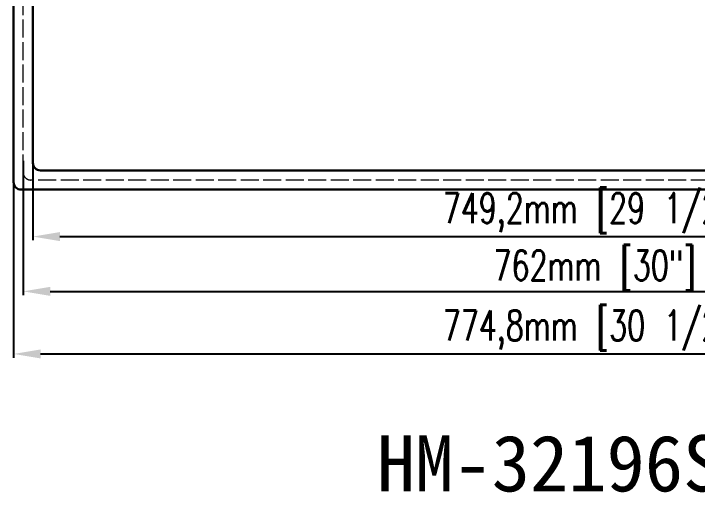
# Model space of a CAD drawing. Header units: millimetres. Extents: x 24811 to 87790, y -117828 to -2257.
# Drawn here: x 86878.2 to 87334, y -117828 to -117508.7 of the extents above; entities that cross this region are included whole.
import ezdxf

# ---------------------------------------------------------------- set-up
doc = ezdxf.new("R2010")
doc.units = ezdxf.units.MM
doc.header["$PDSIZE"] = -1
doc.linetypes.add('ACAD_ISO02W100', pattern=[15, 12, -3])
doc.layers.add('尺寸標注', color=1, linetype='Continuous', lineweight=30)
doc.styles.add('DIM', font='txt.shx', dxfattribs={"width": 0.7, "bigfont": 'chineset.shx'})
doc.dimstyles.new('mm+in', dxfattribs={"dimscale": 2, "dimtxt": 10, "dimasz": 9, "dimexe": 1.25, "dimexo": 0.625, "dimgap": 2, "dimtad": 1, "dimtoh": 1, "dimdec": 1, "dimtxsty": 'DIM', "dimcen": 0, "dimclrd": 1, "dimclre": 1, "dimclrt": 3, "dimadec": 0, "dimazin": 0, "dimtfac": 1, "dimtdec": 1, "dimtmove": 0, "dimatfit": 3, "dimfxl": 1, "dimarcsym": 0})

# ---------------------------------------------------------------- blocks, each defined once
blk = doc.blocks.new('*D52')
at = {"layer": 'Defpoints', "color": 0}
for p in [(86878.23, -117598.16), (87653.03, -117598.16), (87653.03, -117735.65)]:
    blk.add_point(p, dxfattribs=at)
at = {"layer": '尺寸標注', "color": 1, "lineweight": -2}
for p, q in [((86878.23, -117599.41), (86878.23, -117738.15)), ((87653.03, -117599.41), (87653.03, -117738.15)), ((86896.23, -117735.65), (87635.03, -117735.65))]:
    blk.add_line(p, q, dxfattribs=at)
at = {"layer": '尺寸標注', "color": 1}
for points in [[(86896.23, -117732.65), (86896.23, -117738.65), (86878.23, -117735.65)], [(87635.03, -117732.65), (87635.03, -117738.65), (87653.03, -117735.65)]]:
    blk.add_solid(points, dxfattribs=at)
at = {"layer": '尺寸標注', "color": 3, "insert": (87265.63, -117719.98), "char_height": 20, "attachment_point": 5, "style": 'DIM'}
blk.add_mtext('774,8mm [30 1/2"]', dxfattribs=at)
blk = doc.blocks.new('*D53')
at = {"layer": 'Defpoints', "color": 0}
for p in [(86884.63, -117605.57), (87646.63, -117605.57), (87646.63, -117693.9)]:
    blk.add_point(p, dxfattribs=at)
at = {"layer": '尺寸標注', "color": 1, "lineweight": -2}
for p, q in [((86884.63, -117606.82), (86884.63, -117696.4)), ((87646.63, -117606.82), (87646.63, -117696.4)), ((86902.63, -117693.9), (87628.63, -117693.9))]:
    blk.add_line(p, q, dxfattribs=at)
at = {"layer": '尺寸標注', "color": 1}
for points in [[(86902.63, -117690.9), (86902.63, -117696.9), (86884.63, -117693.9)], [(87628.63, -117690.9), (87628.63, -117696.9), (87646.63, -117693.9)]]:
    blk.add_solid(points, dxfattribs=at)
at = {"layer": '尺寸標注', "color": 3, "insert": (87265.63, -117679.9), "char_height": 20, "attachment_point": 5, "style": 'DIM'}
blk.add_mtext('762mm [30"]', dxfattribs=at)
blk = doc.blocks.new('*D54')
at = {"layer": 'Defpoints', "color": 0}
for p in [(86891.03, -117594.52), (87640.23, -117594.52), (87640.23, -117657.36)]:
    blk.add_point(p, dxfattribs=at)
at = {"layer": '尺寸標注', "color": 1, "lineweight": -2}
for p, q in [((86891.03, -117595.77), (86891.03, -117659.86)), ((87640.23, -117595.77), (87640.23, -117659.86)), ((86909.03, -117657.36), (87622.23, -117657.36))]:
    blk.add_line(p, q, dxfattribs=at)
at = {"layer": '尺寸標注', "color": 1}
for points in [[(86909.03, -117654.36), (86909.03, -117660.36), (86891.03, -117657.36)], [(87622.23, -117654.36), (87622.23, -117660.36), (87640.23, -117657.36)]]:
    blk.add_solid(points, dxfattribs=at)
at = {"layer": '尺寸標注', "color": 3, "insert": (87265.63, -117641.69), "char_height": 20, "attachment_point": 5, "style": 'DIM'}
blk.add_mtext('749,2mm [29 1/2"]', dxfattribs=at)

msp = doc.modelspace()

# ---------------------------------------------------------------- linework, layer by layer
at = {"color": 2, "linetype": 'ACAD_ISO02W100', "lineweight": 9}
msp.add_lwpolyline([(86889.63, -117187.83), (87641.63, -117187.83, -0.414214), (87646.63, -117192.83), (87646.63, -117614.63, -0.414214), (87641.63, -117619.63), (86889.63, -117619.63, -0.414214), (86884.63, -117614.63), (86884.63, -117192.83, -0.414214)], format="xyb", close=True, dxfattribs=at)
at = {"color": 3, "lineweight": 30}
msp.add_lwpolyline([(86896.03, -117194.23), (87635.23, -117194.23, -0.414214), (87640.23, -117199.23), (87640.23, -117608.23, -0.414214), (87635.23, -117613.23), (86896.03, -117613.23, -0.414214), (86891.03, -117608.23), (86891.03, -117199.23, -0.414214)], format="xyb", close=True, dxfattribs=at)
at = {"layer": '尺寸標注', "color": 0}
msp.add_lwpolyline([(86883.23, -117181.43), (87648.03, -117181.43, -0.414214), (87653.03, -117186.43), (87653.03, -117621.03, -0.414214), (87648.03, -117626.03), (86883.23, -117626.03, -0.414214), (86878.23, -117621.03), (86878.23, -117186.43, -0.414214)], format="xyb", close=True, dxfattribs=at)

# ---------------------------------------------------------------- texts
at = {"color": 6, "insert": (87120.45, -117789.86), "char_height": 37.5, "attachment_point": 1}
msp.add_mtext_dynamic_manual_height_columns('{\\fSimSun|b0|i0|c134|p34;HM-32196S-ADA }', width=22487.0606, gutter_width=187.5, heights=[0], dxfattribs=at).dxf.set("width", 650.8287)

# ---------------------------------------------------------------- dimensions: what is measured, and where the dimension line sits
at = {"layer": '尺寸標注', "color": 0}
for base, p1, p2, picture, middle in [((87640.23, -117657.36), (86891.03, -117594.52), (87640.23, -117594.52), '*D54', (87265.63, -117641.69)), ((87653.03, -117735.65), (86878.23, -117598.16), (87653.03, -117598.16), '*D52', (87265.63, -117719.98)), ((87646.63, -117693.9), (86884.63, -117605.57), (87646.63, -117605.57), '*D53', (87265.63, -117679.9))]:
    dim = msp.add_linear_dim(base=base, p1=p1, p2=p2, dimstyle='mm+in', override={"dimpost": 'mm', "dimfxl": 0.2}, dxfattribs=at)
    dim.commit()
    dim.dimension.update_dxf_attribs({"geometry": picture, "text_midpoint": middle})

doc.saveas('drawing.dxf')
